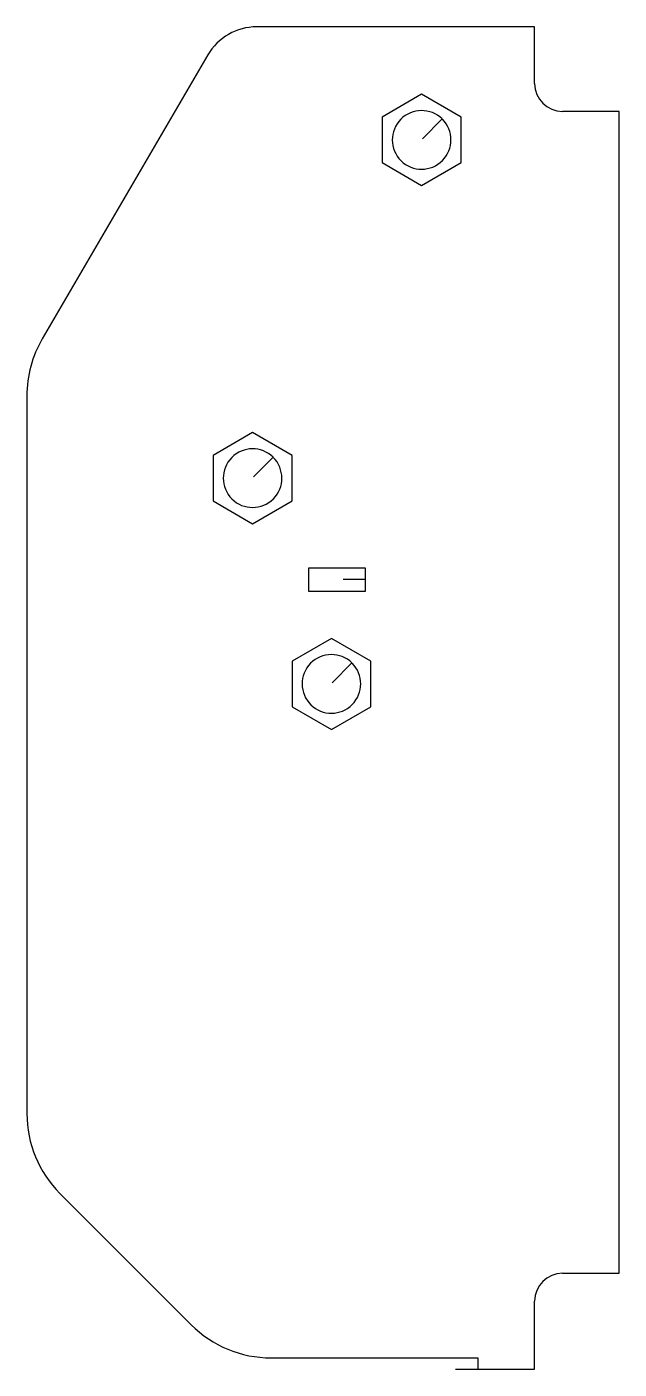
# Model space of a CAD drawing. Extents: x 903 to 1009, y 2151 to 2389.
import ezdxf

# ---------------------------------------------------------------- set-up
doc = ezdxf.new("R2010")
doc.units = 0

msp = doc.modelspace()

# ---------------------------------------------------------------- linework, layer by layer
for p, q in [((993.55, 2388.65), (944.24, 2388.65)), ((993.55, 2378.6), (993.55, 2388.65)), ((935.56, 2383.66), (906.18, 2333.3)), ((973.5, 2376.68), (966.5, 2372.64)), ((980.5, 2372.64), (973.5, 2376.68)), ((966.5, 2372.64), (966.5, 2364.56)), ((973.64, 2368.81), (977.14, 2372.31)), ((980.5, 2364.56), (980.5, 2372.64)), ((1008.55, 2373.65), (998.5, 2373.65)), ((1008.55, 2167.55), (1008.55, 2373.65)), ((966.5, 2364.56), (973.5, 2360.52)), ((973.5, 2360.52), (980.5, 2364.56)), ((903.45, 2323.19), (903.45, 2195.88)), ((943.5, 2316.68), (936.5, 2312.64)), ((950.5, 2312.64), (943.5, 2316.68)), ((936.5, 2312.64), (936.5, 2304.56)), ((943.64, 2308.81), (947.14, 2312.31)), ((950.5, 2304.56), (950.5, 2312.64)), ((936.5, 2304.56), (943.5, 2300.52)), ((943.5, 2300.52), (950.5, 2304.56)), ((963.55, 2292.65), (953.45, 2292.65)), ((953.45, 2292.65), (953.45, 2288.55)), ((959.6, 2290.65), (963.55, 2290.65)), ((963.55, 2290.65), (963.55, 2292.65)), ((963.55, 2288.55), (963.55, 2290.6)), ((953.45, 2288.55), (963.55, 2288.55)), ((957.5, 2280.18), (950.5, 2276.14)), ((964.5, 2276.14), (957.5, 2280.18)), ((950.5, 2276.14), (950.5, 2268.06)), ((957.64, 2272.31), (961.14, 2275.81)), ((964.5, 2268.06), (964.5, 2276.14)), ((950.5, 2268.06), (957.5, 2264.02)), ((957.5, 2264.02), (964.5, 2268.06)), ((909.32, 2181.71), (932.61, 2158.42)), ((998.5, 2167.55), (1008.55, 2167.55)), ((993.55, 2150.55), (993.55, 2162.6)), ((946.78, 2152.55), (983.45, 2152.55)), ((983.45, 2152.55), (983.45, 2150.6)), ((979.5, 2150.55), (983.5, 2150.55)), ((983.5, 2150.55), (993.55, 2150.55))]:
    msp.add_line(p, q)
for centre, radius, start, end in [((944.24, 2378.6), 10.05, 90, 149.76), ((998.5, 2378.6), 4.95, 180, 270), ((973.5, 2368.6), 5.2, 45.5457, 45), ((923.5, 2323.19), 20.05, 149.7271, 180), ((943.5, 2308.6), 5.2, 45.5457, 45), ((957.5, 2272.1), 5.2, 45.5457, 45), ((923.5, 2195.88), 20.05, 180, 224.9798), ((998.5, 2162.6), 4.95, 90, 180), ((946.78, 2172.6), 20.05, 225.0202, 270)]:
    msp.add_arc(centre, radius, start, end)

doc.saveas('drawing.dxf')
